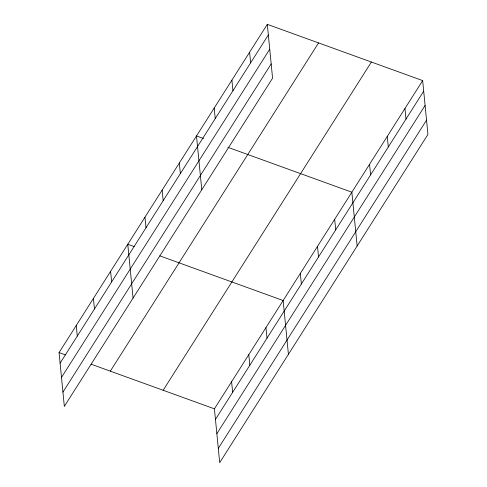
<?xml version="1.0" encoding="UTF-8"?>
<svg xmlns="http://www.w3.org/2000/svg" width="487" height="487" viewBox="0 0 487 487"><rect width="100%" height="100%" fill="white"/><g stroke="black" fill="none" stroke-linecap="round" stroke-linejoin="round"><path stroke-width="0.73" d="M267.302 24.35L272.58 78.163L64.339 406.401L59.061 352.588L267.302 24.35L422.661 80.599L427.939 134.412L219.698 462.65L214.42 408.837L422.661 80.599M60.102 363.162L268.337 34.924M61.502 377.431L269.737 49.193M62.939 392.132L271.18 63.894M110.33 371.149L318.571 42.911M163.151 390.276L371.392 62.038M215.461 419.41L423.696 91.172M216.861 433.68L425.096 105.442M218.298 448.381L426.539 120.143M203.621 138.527L196.498 135.952L201.776 189.766M227.831 147.293L351.858 192.201L357.135 246.014M134.193 246.592L127.783 244.267L133.061 298.081M159.827 255.87L283.142 300.522L288.42 354.329M59.061 352.588L65.471 354.907M91.106 364.191L214.42 408.837M404.959 108.498L406 119.072M387.262 136.397L388.297 146.971M369.56 164.302L370.595 174.87M334.679 219.278L335.72 229.852M317.5 246.361L318.535 256.929M300.321 273.438L301.356 284.012M249.6 52.249L250.635 62.823M265.963 327.599L266.998 338.173M231.903 80.148L232.938 90.722M248.784 354.676L249.819 365.25M214.201 108.053L215.236 118.621M231.605 381.759L232.64 392.327M179.319 163.029L180.354 173.603M162.141 190.113L163.175 200.681M144.962 217.19L145.997 227.764M110.604 271.35L111.639 281.924M93.425 298.428L94.46 309.002M76.246 325.511L77.281 336.079"/></g></svg>
